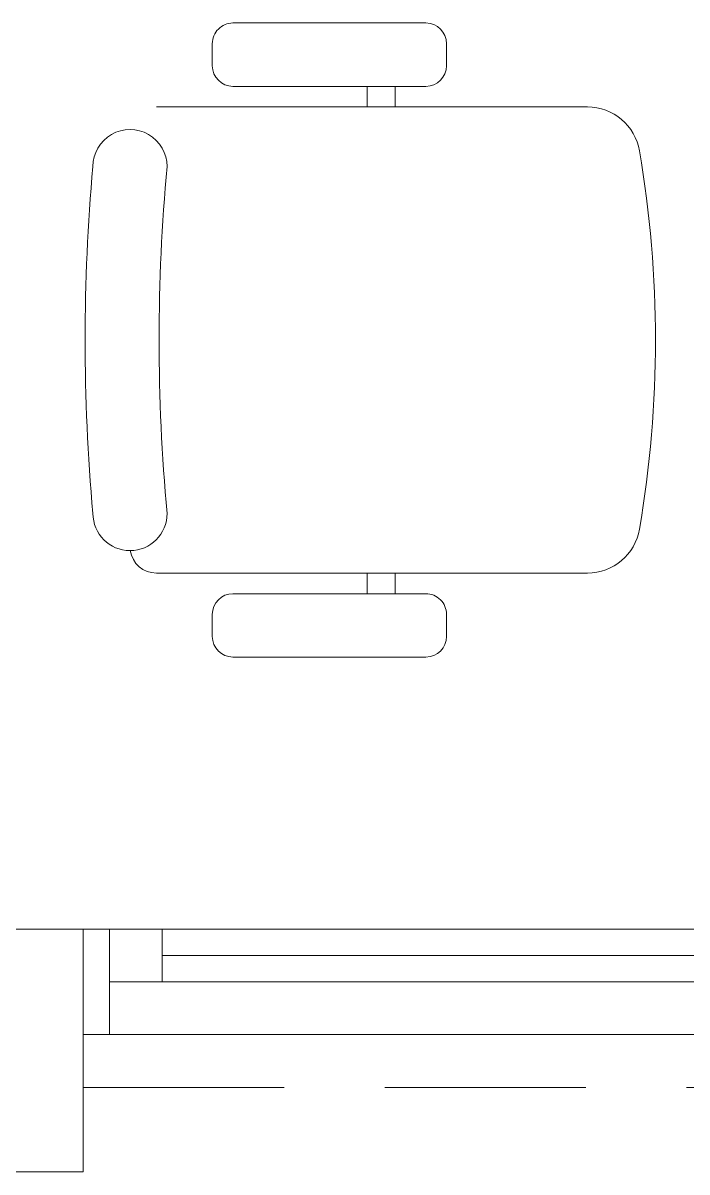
# Model space of a CAD drawing. Header units: millimetres. Extents: x -2143172 to 5255, y -610845 to 279739.
# Drawn here: x -1224188 to -1223559, y -32765 to -31677 of the extents above; entities that cross this region are included whole.
import ezdxf

# ---------------------------------------------------------------- set-up
doc = ezdxf.new("R2010")
doc.units = ezdxf.units.MM
doc.header["$LTSCALE"] = 30
doc.linetypes.add('HIDDEN', pattern=[9.525, 6.35, -3.175])
doc.linetypes.add('HIDDEN2', pattern=[0.1875, 0.125, -0.0625])
doc.layers.get('0').update_dxf_attribs({"lineweight": 5})
for name, color, linetype, lineweight in [('Aluminum', 7, 'Continuous', 5), ('LOADING', 163, 'Continuous', 5), ('NEW', 1, 'Continuous', 5), ('Proj', 7, 'HIDDEN2', 5), ('Walls', 32, 'Continuous', 5)]:
    doc.layers.add(name, color=color, linetype=linetype, lineweight=lineweight)

# ---------------------------------------------------------------- blocks, each defined once
blk = doc.blocks.new('*X39')
at = {"color": 0}
for p, q in [((5, 3), (5, 3)), ((5, 3), (5, 3)), ((5, 3), (5, 3)), ((5, 3), (5, 3)), ((5, 3), (5, 3)), ((5, 3), (5, 3)), ((5, 3), (5, 3)), ((5, 3), (5, 3)), ((5, 3), (5, 3)), ((5, 3), (5, 3)), ((5, 3), (5, 3)), ((5, 3), (5, 3)), ((5, 3), (5, 3)), ((5, 3), (5, 3)), ((5, 3), (5, 3)), ((5, 3), (5, 3)), ((5, 3), (5, 3)), ((5, 3), (5, 3)), ((5, 3), (5, 3)), ((5, 3), (5, 3)), ((5, 3), (5, 3)), ((5, 3), (5, 3)), ((5, 3), (5, 3)), ((5, 3), (5, 3)), ((5, 3), (5, 3)), ((5, 3), (5, 3)), ((5, 3), (5, 3)), ((5, 3), (5, 3)), ((5, 3), (5, 3)), ((5, 3), (5, 3)), ((5, 3), (5, 3)), ((5, 3), (5, 3)), ((5, 3), (5, 3)), ((5, 3), (5, 3)), ((5, 3), (5, 3)), ((5, 3), (5, 3)), ((5, 3), (5, 3)), ((5, 3), (5, 3)), ((5, 3), (5, 3)), ((5, 3), (5, 3)), ((5, 3), (5, 3)), ((5, 3), (5, 3)), ((5, 3), (5, 3)), ((5, 3), (5, 3)), ((5, 3), (5, 3)), ((5, 3), (5, 3)), ((5, 3), (5, 3)), ((5, 3), (5, 3)), ((5, 3), (5, 3)), ((5, 3), (5, 3)), ((5, 3), (5, 3)), ((5, 3), (5, 3)), ((5, 3), (5, 3)), ((5, 3), (5, 3)), ((5, 3), (5, 3)), ((5, 3), (5, 3)), ((5, 3), (5, 3)), ((5, 3), (5, 3)), ((5, 3), (5, 3)), ((5, 3), (5, 3)), ((5, 3), (5, 3)), ((5, 3), (5, 3)), ((5, 3), (5, 3)), ((5, 3), (5, 3)), ((5, 3), (5, 3)), ((5, 3), (5, 3)), ((6, 3), (5, 3)), ((5, 3), (5, 3)), ((6, 3), (5, 3)), ((5, 3), (5, 3)), ((6, 3), (5, 3)), ((5, 3), (5, 3)), ((6, 3), (5, 3)), ((5, 3), (5, 3)), ((5, 3), (5, 3)), ((5, 3), (5, 3)), ((5, 3), (5, 3)), ((5, 3), (5, 3)), ((5, 3), (5, 3)), ((5, 3), (5, 3)), ((5, 3), (5, 3)), ((5, 3), (5, 3)), ((5, 3), (5, 3)), ((5, 3), (5, 3)), ((5, 3), (5, 3)), ((5, 3), (5, 3)), ((5, 3), (5, 3)), ((5, 3), (5, 3)), ((5, 3), (5, 3)), ((5, 3), (5, 3)), ((5, 3), (5, 3)), ((5, 3), (5, 3)), ((5, 3), (5, 3)), ((5, 3), (5, 3)), ((5, 3), (5, 3)), ((5, 3), (5, 3)), ((6, 3), (6, 3)), ((6, 3), (6, 3)), ((6, 3), (6, 3)), ((6, 3), (6, 3)), ((6, 3), (6, 3)), ((6, 3), (6, 3)), ((6, 3), (6, 3)), ((6, 3), (6, 3)), ((6, 3), (6, 3)), ((6, 3), (6, 3)), ((6, 3), (6, 3)), ((6, 3), (6, 3)), ((6, 3), (6, 3)), ((6, 3), (6, 3)), ((6, 3), (6, 3)), ((6, 3), (6, 3)), ((6, 3), (6, 3)), ((6, 3), (6, 3)), ((6, 3), (6, 3)), ((6, 3), (6, 3)), ((6, 3), (6, 3)), ((6, 3), (6, 3)), ((6, 3), (6, 3)), ((6, 3), (6, 3)), ((6, 3), (6, 3)), ((6, 3), (6, 3)), ((6, 3), (6, 3)), ((6, 3), (6, 3)), ((6, 3), (6, 3)), ((6, 3), (6, 3)), ((6, 3), (6, 3)), ((6, 3), (6, 3)), ((6, 3), (6, 3)), ((6, 3), (6, 3)), ((6, 3), (6, 3)), ((6, 3), (6, 3)), ((6, 3), (6, 3)), ((6, 3), (6, 3)), ((6, 3), (6, 3)), ((6, 3), (6, 3)), ((6, 3), (6, 3)), ((6, 3), (6, 3)), ((6, 3), (6, 3)), ((6, 3), (6, 3)), ((6, 3), (6, 3)), ((6, 3), (6, 3)), ((6, 3), (6, 3)), ((6, 3), (6, 3)), ((6, 3), (6, 3)), ((6, 3), (6, 3)), ((6, 3), (6, 3)), ((6, 3), (6, 3)), ((6, 3), (6, 3)), ((6, 3), (6, 3)), ((6, 3), (6, 3)), ((6, 3), (6, 3)), ((6, 3), (6, 3)), ((6, 3), (6, 3)), ((6, 3), (6, 3)), ((6, 3), (6, 3)), ((6, 3), (6, 3)), ((6, 3), (6, 3)), ((6, 3), (6, 3)), ((6, 3), (6, 3)), ((6, 3), (6, 3)), ((6, 3), (6, 3)), ((6, 3), (6, 3)), ((6, 3), (6, 3)), ((6, 3), (6, 3)), ((6, 3), (6, 3)), ((6, 3), (6, 3)), ((6, 3), (6, 3)), ((6, 3), (6, 3)), ((6, 3), (6, 3)), ((6, 3), (6, 3)), ((6, 3), (6, 3)), ((6, 3), (6, 3)), ((6, 3), (6, 3)), ((6, 3), (6, 3)), ((6, 3), (6, 3)), ((6, 3), (6, 3)), ((6, 3), (6, 3)), ((6, 3), (6, 3)), ((6, 3), (6, 3)), ((6, 3), (6, 3)), ((6, 3), (6, 3)), ((6, 3), (6, 3)), ((6, 3), (6, 3)), ((6, 3), (6, 3)), ((6, 3), (6, 3)), ((6, 3), (6, 3)), ((6, 3), (6, 3)), ((6, 3), (6, 3)), ((6, 3), (6, 3)), ((6, 3), (6, 3)), ((6, 3), (6, 3)), ((6, 3), (6, 3)), ((6, 3), (6, 3)), ((6, 3), (6, 3)), ((6, 3), (6, 3)), ((6, 3), (6, 3)), ((6, 3), (6, 3)), ((6, 3), (6, 3)), ((6, 3), (6, 3)), ((6, 3), (6, 3)), ((6, 3), (6, 3)), ((6, 3), (6, 3)), ((6, 3), (6, 3)), ((6, 3), (6, 3)), ((6, 3), (6, 3)), ((6, 3), (6, 3)), ((6, 3), (6, 3)), ((6, 3), (6, 3)), ((6, 3), (6, 3)), ((6, 3), (6, 3)), ((6, 3), (6, 3)), ((6, 3), (6, 3)), ((6, 3), (6, 3)), ((6, 3), (6, 3)), ((6, 3), (6, 3)), ((6, 3), (6, 3)), ((6, 3), (6, 3)), ((6, 3), (6, 3)), ((6, 3), (6, 3)), ((6, 3), (6, 3)), ((6, 3), (6, 3)), ((6, 3), (6, 3)), ((6, 3), (6, 3)), ((6, 3), (6, 3)), ((6, 3), (6, 3)), ((6, 3), (6, 3)), ((6, 3), (6, 3)), ((6, 3), (6, 3)), ((6, 3), (6, 3)), ((6, 3), (6, 3)), ((6, 3), (6, 3)), ((6, 3), (6, 3)), ((6, 3), (6, 3)), ((6, 3), (6, 3)), ((6, 3), (6, 3)), ((6, 3), (6, 3)), ((6, 3), (6, 3)), ((6, 3), (6, 3)), ((6, 3), (6, 3)), ((6, 3), (6, 3)), ((6, 3), (6, 3)), ((6, 3), (6, 3)), ((6, 3), (6, 3)), ((6, 3), (6, 3)), ((6, 3), (6, 3)), ((6, 3), (6, 3)), ((6, 3), (6, 3)), ((6, 3), (6, 3)), ((6, 3), (6, 3)), ((6, 3), (6, 3)), ((6, 3), (6, 3)), ((6, 3), (6, 3)), ((6, 3), (6, 3)), ((6, 3), (6, 3)), ((6, 3), (6, 3)), ((6, 3), (6, 3)), ((6, 3), (6, 3)), ((6, 3), (6, 3)), ((6, 3), (6, 3)), ((6, 3), (6, 3)), ((6, 3), (6, 3)), ((6, 3), (6, 3)), ((6, 3), (6, 3)), ((6, 3), (6, 3)), ((6, 3), (6, 3)), ((6, 3), (6, 3)), ((6, 3), (6, 3)), ((6, 3), (6, 3)), ((6, 3), (6, 3)), ((6, 3), (6, 3)), ((6, 3), (6, 3)), ((6, 3), (6, 3)), ((6, 3), (6, 3)), ((6, 3), (6, 3)), ((6, 3), (6, 3)), ((6, 3), (6, 3)), ((6, 3), (6, 3)), ((6, 3), (6, 3)), ((6, 3), (6, 3)), ((6, 3), (6, 3)), ((6, 3), (6, 3)), ((6, 3), (6, 3)), ((6, 3), (6, 3)), ((6, 3), (6, 3)), ((6, 3), (6, 3)), ((6, 3), (6, 3)), ((6, 3), (6, 3)), ((6, 3), (6, 3)), ((6, 3), (6, 3)), ((6, 3), (6, 3)), ((6, 3), (6, 3)), ((6, 3), (6, 3)), ((6, 3), (6, 3)), ((6, 3), (6, 3)), ((6, 3), (6, 3)), ((6, 3), (6, 3)), ((6, 3), (6, 3)), ((6, 3), (6, 3)), ((6, 3), (6, 3)), ((6, 3), (5, 3)), ((6, 3), (5, 3)), ((6, 3), (5, 3)), ((6, 3), (5, 3)), ((6, 3), (5, 3)), ((6, 3), (6, 3)), ((6, 3), (6, 3)), ((6, 3), (6, 3)), ((6, 3), (6, 3)), ((6, 3), (6, 3)), ((6, 3), (6, 3)), ((6, 3), (6, 3)), ((6, 3), (6, 3)), ((6, 3), (6, 3)), ((6, 3), (6, 3)), ((6, 3), (6, 3)), ((6, 3), (6, 3)), ((6, 3), (6, 3)), ((6, 3), (6, 3)), ((6, 3), (6, 3)), ((6, 3), (6, 3)), ((6, 3), (6, 3)), ((6, 3), (6, 3)), ((6, 3), (6, 3)), ((6, 3), (6, 3)), ((6, 3), (6, 3)), ((6, 3), (6, 3)), ((6, 3), (6, 3)), ((6, 3), (6, 3)), ((6, 3), (6, 3)), ((6, 3), (6, 3)), ((6, 3), (6, 3)), ((6, 3), (6, 3)), ((6, 3), (6, 3)), ((6, 3), (6, 3)), ((6, 3), (6, 3)), ((6, 3), (6, 3)), ((6, 3), (6, 3)), ((6, 3), (6, 3)), ((6, 3), (6, 3)), ((6, 3), (6, 3)), ((6, 3), (6, 3)), ((6, 3), (6, 3)), ((6, 3), (6, 3)), ((6, 3), (6, 3)), ((6, 3), (6, 3)), ((6, 3), (6, 3)), ((6, 3), (6, 3)), ((6, 3), (6, 3)), ((6, 3), (6, 3)), ((6, 3), (6, 3)), ((6, 3), (6, 3)), ((6, 3), (6, 3)), ((6, 3), (6, 3)), ((6, 3), (6, 3)), ((6, 3), (6, 3)), ((6, 3), (6, 3)), ((6, 3), (6, 3)), ((6, 3), (6, 3)), ((6, 3), (6, 3)), ((6, 3), (6, 3)), ((6, 3), (6, 3)), ((6, 3), (6, 3)), ((6, 3), (6, 3)), ((6, 3), (6, 3)), ((6, 3), (6, 3)), ((6, 3), (6, 3)), ((6, 3), (6, 3)), ((6, 3), (6, 3)), ((6, 3), (6, 3)), ((6, 3), (6, 3)), ((6, 3), (6, 3)), ((6, 3), (6, 3)), ((6, 3), (6, 3)), ((6, 3), (6, 3)), ((6, 3), (6, 3)), ((6, 3), (6, 3)), ((6, 3), (6, 3)), ((6, 3), (6, 3)), ((6, 3), (6, 3)), ((6, 3), (6, 3)), ((6, 3), (6, 3)), ((6, 3), (6, 3)), ((6, 3), (6, 3)), ((6, 3), (6, 3)), ((6, 3), (6, 3)), ((6, 3), (6, 3)), ((6, 3), (6, 3)), ((6, 3), (6, 3)), ((6, 3), (6, 3)), ((6, 3), (6, 3)), ((6, 3), (6, 3)), ((6, 3), (6, 3)), ((6, 3), (6, 3)), ((6, 3), (6, 3)), ((6, 3), (6, 3)), ((6, 3), (6, 3)), ((6, 3), (6, 3)), ((6, 3), (6, 3)), ((6, 3), (6, 3)), ((6, 3), (6, 3)), ((6, 3), (6, 3)), ((6, 3), (6, 3)), ((6, 3), (6, 3)), ((6, 3), (6, 3)), ((6, 3), (6, 3)), ((6, 3), (6, 3)), ((6, 3), (6, 3)), ((6, 3), (6, 3)), ((6, 3), (6, 3)), ((6, 3), (6, 3)), ((6, 3), (6, 3)), ((6, 3), (6, 3)), ((6, 3), (6, 3)), ((6, 3), (6, 3)), ((6, 3), (6, 3)), ((6, 3), (6, 3)), ((6, 3), (6, 3)), ((6, 3), (6, 3)), ((6, 3), (6, 3)), ((6, 3), (6, 3)), ((6, 3), (6, 3)), ((6, 3), (6, 3)), ((6, 3), (6, 3)), ((6, 3), (6, 3)), ((6, 3), (6, 3)), ((6, 3), (6, 3)), ((6, 3), (6, 3)), ((6, 3), (6, 3)), ((6, 3), (6, 3)), ((6, 3), (6, 3)), ((6, 3), (6, 3)), ((6, 3), (6, 3)), ((6, 3), (6, 3)), ((6, 3), (6, 3)), ((6, 3), (6, 3)), ((6, 3), (6, 3)), ((6, 3), (6, 3)), ((6, 3), (6, 3)), ((6, 3), (6, 3)), ((6, 3), (6, 3)), ((6, 3), (6, 3)), ((6, 3), (6, 3)), ((6, 3), (6, 3)), ((6, 3), (6, 3)), ((6, 3), (6, 3)), ((6, 3), (6, 3)), ((6, 3), (6, 3)), ((6, 3), (6, 3)), ((6, 3), (6, 3)), ((6, 3), (6, 3)), ((6, 3), (6, 3)), ((6, 3), (6, 3)), ((6, 3), (6, 3)), ((6, 3), (6, 3)), ((6, 3), (6, 3)), ((6, 3), (6, 3)), ((6, 3), (6, 3)), ((6, 3), (6, 3)), ((6, 3), (6, 3)), ((6, 3), (6, 3)), ((6, 3), (6, 3)), ((6, 3), (6, 3)), ((6, 3), (6, 3)), ((6, 3), (6, 3)), ((6, 3), (6, 3)), ((6, 3), (6, 3)), ((6, 3), (6, 3)), ((6, 3), (6, 3)), ((6, 3), (6, 3)), ((6, 3), (6, 3)), ((6, 3), (6, 3)), ((6, 3), (6, 3)), ((6, 3), (6, 3)), ((6, 3), (6, 3)), ((6, 3), (6, 3)), ((6, 3), (6, 3)), ((6, 3), (6, 3)), ((6, 3), (6, 3)), ((6, 3), (6, 3)), ((6, 3), (6, 3)), ((6, 3), (6, 3)), ((6, 3), (6, 3)), ((6, 3), (6, 3)), ((6, 3), (6, 3)), ((6, 3), (6, 3)), ((6, 3), (6, 3)), ((6, 3), (6, 3)), ((6, 3), (6, 3)), ((6, 3), (6, 3)), ((6, 3), (6, 3)), ((6, 3), (6, 3)), ((6, 3), (6, 3)), ((6, 3), (6, 3)), ((6, 3), (6, 3)), ((6, 3), (6, 3)), ((6, 3), (6, 3)), ((6, 3), (6, 3)), ((6, 3), (6, 3)), ((6, 3), (6, 3)), ((6, 3), (6, 3)), ((6, 3), (6, 3)), ((6, 3), (6, 3)), ((6, 3), (6, 3)), ((6, 3), (6, 3)), ((6, 3), (6, 3)), ((6, 3), (6, 3)), ((6, 3), (6, 3)), ((6, 3), (6, 3)), ((6, 3), (6, 3)), ((6, 3), (6, 3)), ((6, 3), (6, 3)), ((6, 3), (6, 3)), ((6, 3), (6, 3)), ((6, 3), (6, 3)), ((6, 3), (6, 3)), ((6, 3), (6, 3)), ((6, 3), (6, 3)), ((6, 3), (6, 3)), ((6, 3), (6, 3)), ((6, 3), (6, 3)), ((6, 3), (6, 3)), ((6, 3), (6, 3)), ((6, 3), (6, 3)), ((6, 3), (6, 3)), ((6, 3), (6, 3)), ((6, 3), (6, 3)), ((6, 3), (6, 3)), ((6, 3), (6, 3)), ((6, 3), (6, 3)), ((6, 3), (6, 3)), ((6, 3), (6, 3)), ((6, 3), (6, 3)), ((6, 3), (6, 3)), ((6, 3), (6, 3)), ((6, 3), (6, 3)), ((6, 3), (6, 3)), ((6, 3), (6, 3)), ((6, 3), (6, 3)), ((6, 3), (6, 3)), ((6, 3), (6, 3)), ((6, 3), (6, 3)), ((6, 3), (6, 3)), ((6, 3), (6, 3)), ((6, 3), (6, 3)), ((6, 3), (6, 3)), ((6, 3), (6, 3)), ((6, 3), (6, 3)), ((6, 3), (6, 3)), ((6, 3), (6, 3)), ((6, 3), (6, 3)), ((6, 3), (6, 3)), ((6, 3), (6, 3)), ((6, 3), (6, 3)), ((6, 3), (6, 3)), ((6, 3), (6, 3)), ((6, 3), (6, 3)), ((6, 3), (6, 3)), ((6, 3), (6, 3)), ((6, 3), (6, 3)), ((6, 3), (6, 3)), ((6, 3), (6, 3)), ((6, 3), (6, 3)), ((6, 3), (6, 3)), ((6, 3), (6, 3)), ((6, 3), (6, 3)), ((6, 3), (6, 3)), ((6, 3), (6, 3)), ((6, 3), (6, 3)), ((6, 3), (6, 3)), ((6, 3), (6, 3)), ((6, 3), (6, 3)), ((6, 3), (6, 3)), ((6, 3), (6, 3)), ((6, 3), (6, 3)), ((6, 3), (6, 3)), ((6, 3), (6, 3)), ((6, 3), (6, 3)), ((6, 3), (6, 3)), ((6, 3), (6, 3)), ((6, 3), (6, 3)), ((6, 3), (6, 3)), ((6, 3), (6, 3)), ((6, 3), (6, 3)), ((6, 3), (6, 3)), ((6, 3), (6, 3)), ((6, 3), (6, 3)), ((6, 3), (6, 3)), ((6, 3), (6, 3)), ((6, 3), (6, 3)), ((6, 3), (6, 3)), ((6, 3), (6, 3)), ((6, 3), (6, 3)), ((6, 3), (6, 3)), ((6, 3), (6, 3)), ((6, 3), (6, 3)), ((6, 3), (6, 3)), ((6, 3), (6, 3)), ((6, 3), (6, 3)), ((6, 3), (6, 3)), ((6, 3), (6, 3)), ((6, 3), (6, 3)), ((6, 3), (6, 3)), ((6, 3), (6, 3)), ((6, 3), (6, 3)), ((6, 3), (6, 3)), ((6, 3), (6, 3)), ((6, 3), (6, 3)), ((6, 3), (6, 3)), ((6, 3), (6, 3)), ((6, 3), (6, 3)), ((6, 3), (6, 3)), ((6, 3), (6, 3)), ((6, 3), (6, 3)), ((6, 3), (6, 3)), ((6, 3), (6, 3)), ((6, 3), (6, 3)), ((6, 3), (6, 3)), ((6, 3), (6, 3)), ((6, 3), (6, 3)), ((6, 3), (6, 3)), ((6, 3), (6, 3))]:
    blk.add_line(p, q, dxfattribs=at)
blk = doc.blocks.new('*X40')
at = {"color": 0}
for p, q in [((13, 1), (13, 1)), ((13, 1), (13, 1)), ((13, 1), (13, 1)), ((13, 1), (13, 1)), ((13, 1), (13, 1)), ((13, 1), (13, 1)), ((13, 1), (13, 1)), ((13, 1), (13, 1)), ((13, 1), (13, 1)), ((13, 1), (13, 1)), ((13, 1), (13, 1)), ((13, 1), (13, 1)), ((13, 1), (13, 1)), ((13, 1), (13, 1)), ((13, 1), (13, 1)), ((13, 1), (14, 1)), ((13, 1), (14, 1)), ((13, 1), (14, 1)), ((13, 1), (13, 1)), ((13, 1), (13, 1)), ((13, 1), (13, 1)), ((13, 1), (13, 1)), ((13, 1), (13, 1)), ((13, 1), (13, 1)), ((13, 1), (13, 1)), ((13, 1), (13, 1)), ((13, 1), (13, 1)), ((13, 1), (13, 1)), ((13, 1), (13, 1)), ((13, 1), (13, 1)), ((13, 1), (13, 1)), ((13, 1), (13, 1)), ((13, 1), (13, 1)), ((13, 1), (13, 1)), ((13, 1), (13, 1)), ((13, 1), (13, 1)), ((13, 1), (13, 1)), ((13, 1), (13, 1)), ((13, 1), (13, 1)), ((13, 1), (13, 1)), ((13, 1), (13, 1)), ((13, 1), (13, 1)), ((13, 1), (13, 1)), ((13, 1), (13, 1)), ((13, 1), (13, 1)), ((13, 1), (13, 1)), ((13, 1), (13, 1)), ((13, 1), (13, 1)), ((13, 1), (13, 1)), ((13, 1), (13, 1)), ((13, 1), (13, 1)), ((13, 1), (13, 1)), ((13, 1), (13, 1)), ((13, 1), (13, 1)), ((13, 1), (13, 1)), ((13, 1), (13, 1)), ((13, 1), (13, 1)), ((13, 1), (13, 1)), ((13, 1), (13, 1)), ((13, 1), (13, 1)), ((13, 1), (13, 1)), ((13, 1), (13, 1)), ((13, 1), (13, 1)), ((13, 1), (13, 1)), ((13, 1), (13, 1)), ((13, 1), (13, 1)), ((13, 1), (13, 1)), ((13, 1), (13, 1)), ((13, 1), (13, 1)), ((13, 1), (13, 1)), ((13, 1), (13, 1)), ((13, 1), (13, 1)), ((13, 1), (13, 1)), ((13, 1), (13, 1)), ((13, 1), (13, 1)), ((13, 1), (13, 1)), ((13, 1), (13, 1)), ((13, 1), (13, 1)), ((13, 1), (13, 1)), ((13, 1), (13, 1)), ((13, 1), (13, 1)), ((13, 1), (13, 1)), ((13, 1), (13, 1)), ((13, 1), (13, 1)), ((13, 1), (13, 1)), ((13, 1), (13, 1)), ((13, 1), (13, 1)), ((13, 1), (13, 1)), ((13, 1), (13, 1)), ((13, 1), (13, 1)), ((13, 1), (13, 1)), ((13, 1), (13, 1)), ((13, 1), (13, 1)), ((13, 1), (13, 1)), ((13, 1), (13, 1)), ((13, 1), (13, 1)), ((13, 1), (13, 1)), ((13, 1), (13, 1)), ((13, 1), (13, 1)), ((13, 1), (13, 1)), ((13, 1), (13, 1)), ((13, 1), (13, 1)), ((13, 1), (13, 1)), ((13, 1), (13, 1)), ((13, 1), (13, 1)), ((13, 1), (13, 1)), ((13, 1), (13, 1)), ((13, 1), (13, 1)), ((13, 1), (13, 1)), ((13, 1), (13, 1)), ((13, 1), (13, 1)), ((13, 1), (13, 1)), ((13, 1), (13, 1)), ((13, 1), (13, 1)), ((13, 1), (13, 1)), ((13, 1), (13, 1)), ((13, 1), (13, 1)), ((13, 1), (13, 1)), ((13, 1), (13, 1)), ((13, 1), (13, 1)), ((13, 1), (13, 1)), ((13, 1), (13, 1)), ((13, 1), (13, 1)), ((13, 1), (14, 1)), ((13, 0), (13, 0)), ((13, 0), (13, 0)), ((13, 0), (13, 0)), ((13, 0), (13, 0)), ((13, 0), (13, 0)), ((13, 0), (13, 0)), ((13, 0), (13, 0)), ((13, 0), (13, 0)), ((13, 0), (13, 0)), ((13, 0), (13, 0)), ((13, 0), (13, 0)), ((13, 0), (13, 0)), ((13, 0), (13, 0)), ((13, 0), (13, 0)), ((13, 0), (13, 0)), ((13, 0), (13, 0)), ((13, 0), (13, 0)), ((13, 0), (13, 0)), ((13, 0), (13, 0)), ((13, 0), (13, 0)), ((13, 0), (13, 0)), ((13, 0), (13, 0)), ((13, 0), (13, 0)), ((13, 0), (13, 0)), ((13, 0), (13, 0)), ((13, 0), (13, 0)), ((13, 0), (13, 0)), ((13, 0), (13, 0)), ((13, 0), (13, 0)), ((13, 0), (13, 0)), ((13, 0), (13, 0)), ((13, 0), (13, 0)), ((13, 0), (13, 0)), ((13, 0), (13, 0)), ((13, 0), (13, 0)), ((13, 0), (13, 0)), ((13, 0), (13, 0)), ((13, 0), (13, 0)), ((13, 0), (13, 0)), ((13, 0), (13, 0)), ((13, 0), (13, 0)), ((13, 0), (13, 0)), ((13, 0), (13, 0)), ((13, 0), (13, 0)), ((13, 0), (13, 0)), ((13, 0), (13, 0)), ((13, 0), (13, 0)), ((13, 0), (13, 0)), ((13, 0), (14, 0)), ((13, 0), (14, 0)), ((13, 0), (13, 0)), ((13, 0), (14, 0)), ((14, 1), (14, 1)), ((14, 1), (14, 1)), ((14, 1), (14, 1)), ((14, 1), (14, 1)), ((14, 1), (14, 1)), ((14, 1), (14, 1)), ((14, 1), (14, 1)), ((14, 1), (14, 1)), ((14, 1), (14, 1)), ((14, 1), (14, 1)), ((14, 1), (14, 1)), ((14, 1), (14, 1)), ((14, 1), (14, 1)), ((14, 1), (14, 1)), ((14, 1), (14, 1)), ((14, 1), (14, 1)), ((14, 1), (14, 1)), ((14, 1), (14, 1)), ((14, 1), (14, 1)), ((14, 1), (14, 1)), ((14, 1), (14, 1)), ((14, 1), (14, 1)), ((14, 1), (14, 1)), ((14, 1), (14, 1)), ((14, 1), (14, 1)), ((14, 1), (14, 1)), ((14, 1), (14, 1)), ((14, 1), (14, 1)), ((14, 1), (14, 1)), ((14, 1), (14, 1)), ((14, 1), (14, 1)), ((14, 1), (14, 1)), ((14, 1), (14, 1)), ((14, 1), (14, 1)), ((14, 1), (14, 1)), ((14, 1), (14, 1)), ((14, 1), (14, 1)), ((14, 1), (14, 1)), ((14, 1), (14, 1)), ((14, 1), (14, 1)), ((14, 1), (14, 1)), ((14, 1), (14, 1)), ((14, 1), (14, 1)), ((14, 1), (14, 1)), ((14, 1), (14, 1)), ((14, 1), (14, 1)), ((14, 1), (14, 1)), ((14, 1), (14, 1)), ((14, 1), (14, 1)), ((14, 1), (14, 1)), ((14, 1), (14, 1)), ((14, 1), (14, 1)), ((14, 1), (14, 1)), ((14, 1), (14, 1)), ((14, 1), (14, 1)), ((14, 1), (14, 1)), ((14, 1), (14, 1)), ((14, 1), (14, 1)), ((14, 1), (14, 1)), ((14, 1), (14, 1)), ((14, 1), (14, 1)), ((14, 1), (14, 1)), ((14, 1), (14, 1)), ((14, 1), (14, 1)), ((14, 1), (14, 1)), ((14, 1), (14, 1)), ((14, 1), (14, 1)), ((14, 1), (14, 1)), ((14, 1), (14, 1)), ((14, 1), (14, 1)), ((14, 1), (14, 1)), ((14, 1), (14, 1)), ((14, 1), (14, 1)), ((14, 1), (14, 1)), ((14, 1), (14, 1)), ((14, 1), (14, 1)), ((14, 1), (14, 1)), ((14, 1), (14, 1)), ((14, 1), (14, 1)), ((14, 1), (14, 1)), ((14, 1), (14, 1)), ((14, 1), (14, 1)), ((14, 1), (14, 1)), ((14, 1), (14, 1)), ((14, 1), (14, 1)), ((14, 1), (14, 1)), ((14, 1), (14, 1)), ((14, 1), (14, 1)), ((14, 1), (14, 1)), ((14, 1), (14, 1)), ((14, 1), (14, 1)), ((14, 1), (14, 1)), ((14, 1), (14, 1)), ((14, 1), (14, 1)), ((14, 0), (14, 0)), ((14, 0), (14, 0)), ((14, 0), (14, 0)), ((14, 0), (14, 0)), ((14, 0), (14, 0)), ((14, 0), (14, 0)), ((14, 0), (14, 0)), ((14, 0), (14, 0)), ((14, 0), (14, 0)), ((14, 0), (14, 0)), ((14, 0), (14, 0)), ((14, 0), (14, 0)), ((14, 0), (14, 0)), ((14, 0), (14, 0)), ((14, 0), (14, 0)), ((14, 0), (14, 0)), ((14, 0), (14, 0)), ((14, 0), (14, 0)), ((14, 0), (14, 0)), ((14, 0), (14, 0)), ((14, 0), (14, 0)), ((14, 0), (14, 0)), ((14, 0), (14, 0)), ((14, 0), (14, 0)), ((14, 0), (14, 0)), ((14, 0), (14, 0)), ((14, 0), (14, 0)), ((14, 0), (14, 0)), ((14, 0), (14, 0)), ((14, 0), (14, 0)), ((14, 0), (14, 0)), ((14, 0), (14, 0)), ((14, 0), (14, 0)), ((14, 0), (14, 0)), ((14, 0), (14, 0)), ((14, 0), (14, 0)), ((14, 0), (14, 0)), ((14, 0), (14, 0)), ((14, 0), (14, 0)), ((14, 0), (14, 0)), ((14, 0), (14, 0)), ((14, 0), (14, 0)), ((14, 0), (14, 0)), ((14, 0), (14, 0)), ((14, 0), (14, 0)), ((14, 0), (14, 0)), ((14, 0), (14, 0)), ((14, 0), (14, 0)), ((13, 0), (13, 0)), ((13, 0), (14, 0)), ((13, 0), (13, 0)), ((13, 0), (14, 0)), ((13, 0), (13, 0)), ((13, 0), (14, 0)), ((13, 0), (13, 0)), ((13, 0), (13, 0)), ((13, 0), (13, 0)), ((13, 0), (13, 0)), ((13, 0), (14, 0)), ((13, 0), (13, 0)), ((13, 0), (14, 0)), ((13, 0), (13, 0)), ((13, 0), (14, 0)), ((13, 0), (13, 0)), ((13, 0), (14, 0)), ((13, 0), (13, 0)), ((13, 0), (14, 0)), ((13, 0), (13, 0)), ((13, 0), (14, 0)), ((13, 0), (13, 0)), ((13, 0), (14, 0)), ((13, 0), (13, 0)), ((13, 0), (13, 0)), ((13, 0), (13, 0)), ((13, 0), (14, 0)), ((13, 0), (13, 0)), ((13, 0), (14, 0)), ((13, 0), (13, 0)), ((13, 0), (14, 0)), ((13, 0), (13, 0)), ((13, 0), (14, 0)), ((13, 0), (13, 0)), ((13, 0), (13, 0)), ((13, 0), (13, 0)), ((13, 0), (13, 0)), ((13, 0), (13, 0)), ((13, 0), (13, 0)), ((13, 0), (13, 0)), ((13, 0), (13, 0)), ((13, 0), (13, 0)), ((13, 0), (13, 0)), ((13, 0), (13, 0)), ((13, 0), (13, 0)), ((13, 0), (13, 0)), ((13, 0), (13, 0)), ((13, 0), (13, 0)), ((13, 0), (13, 0)), ((13, 0), (13, 0)), ((13, 0), (13, 0)), ((13, 0), (13, 0)), ((13, 0), (13, 0)), ((13, 0), (13, 0)), ((13, 0), (13, 0)), ((13, 0), (13, 0)), ((13, 0), (13, 0)), ((13, 0), (13, 0)), ((13, 0), (13, 0)), ((13, 0), (13, 0)), ((13, 0), (13, 0)), ((13, 0), (13, 0)), ((13, 0), (13, 0)), ((13, 0), (13, 0)), ((13, -1), (13, -1)), ((13, -1), (13, -1)), ((13, -1), (13, -1)), ((13, -1), (13, -1)), ((13, -1), (13, -1)), ((13, -1), (14, -1)), ((13, -1), (13, -1)), ((14, 0), (14, 0)), ((14, 0), (14, 0)), ((14, 0), (14, 0)), ((14, 0), (14, 0)), ((14, 0), (14, 0)), ((14, 0), (14, 0)), ((14, 0), (14, 0)), ((14, 0), (14, 0)), ((14, 0), (14, 0)), ((14, 0), (14, 0)), ((14, 0), (14, 0)), ((14, 0), (14, 0)), ((14, 0), (14, 0)), ((14, 0), (14, 0)), ((14, 0), (14, 0)), ((13, 0), (14, 0)), ((14, 0), (14, 0)), ((14, 0), (14, 0)), ((14, 0), (14, 0)), ((14, 0), (14, 0)), ((14, 0), (14, 0)), ((14, 0), (14, 0)), ((14, 0), (14, 0)), ((14, 0), (14, 0)), ((14, 0), (14, 0)), ((14, 0), (14, 0)), ((14, 0), (14, 0)), ((14, 0), (14, 0)), ((14, 0), (14, 0)), ((14, 0), (14, 0)), ((14, 0), (14, 0)), ((14, 0), (14, 0)), ((14, 0), (14, 0)), ((14, 0), (14, 0)), ((14, 0), (14, 0)), ((14, 0), (14, 0)), ((14, 0), (14, 0)), ((14, 0), (14, 0)), ((14, 0), (14, 0)), ((14, 0), (14, 0)), ((14, 0), (14, 0)), ((14, 0), (14, 0)), ((14, 0), (14, 0)), ((14, 0), (14, 0)), ((14, 0), (14, 0)), ((14, 0), (14, 0)), ((14, 0), (14, 0)), ((14, 0), (14, 0)), ((14, 0), (14, 0)), ((14, 0), (14, 0)), ((14, -1), (14, -1)), ((14, -1), (14, -1)), ((14, -1), (14, -1)), ((14, -1), (14, -1)), ((14, -1), (14, -1))]:
    blk.add_line(p, q, dxfattribs=at)
blk = doc.blocks.new('GF21018-P')
at = {"color": 0}
for p, q in [((-0.2207, 0.4756), (-0.2207, 0.0675)), ((0.2205, 0.4756), (0.2205, 0.0675)), ((-0.2806, 0.3422), (-0.2598, 0.3422)), ((0.2596, 0.3422), (0.2804, 0.3422)), ((-0.3002, 0.3226), (-0.3002, 0.14)), ((-0.2402, 0.3226), (-0.2402, 0.14)), ((0.24, 0.3226), (0.24, 0.14)), ((0.3, 0.3226), (0.3, 0.14)), ((-0.2402, 0.2937), (-0.2207, 0.2937)), ((0.2205, 0.2937), (0.24, 0.2937)), ((-0.2402, 0.2671), (-0.2207, 0.2671)), ((0.2205, 0.2671), (0.24, 0.2671)), ((-0.2806, 0.1204), (-0.2598, 0.1204)), ((0.2596, 0.1204), (0.2804, 0.1204))]:
    blk.add_line(p, q, dxfattribs=at)
for points in [[(0.24, 0.2937), (0.24, 0.2937), (0.24, 0.2937), (0.24, 0.2937), (0.24, 0.2937), (0.24, 0.2937), (0.24, 0.2937), (0.24, 0.2937), (0.24, 0.2937), (0.24, 0.2937), (0.24, 0.2937), (0.24, 0.2937), (0.24, 0.2937), (0.24, 0.2937), (0.24, 0.2937), (0.24, 0.2937), (0.24, 0.2937), (0.24, 0.2937), (0.24, 0.2937), (0.24, 0.2937), (0.24, 0.2937), (0.24, 0.2937), (0.24, 0.2937), (0.24, 0.2937), (0.24, 0.2937), (0.24, 0.2937), (0.24, 0.2937), (0.24, 0.2937), (0.24, 0.2937), (0.24, 0.2937), (0.24, 0.2937), (0.24, 0.2937), (0.24, 0.2937), (0.24, 0.2937), (0.24, 0.2937), (0.24, 0.2937), (0.24, 0.2937), (0.24, 0.2937), (0.24, 0.2937), (0.24, 0.2937), (0.24, 0.2937), (0.24, 0.2937), (0.24, 0.2937), (0.24, 0.2937), (0.24, 0.2937), (0.24, 0.2937), (0.24, 0.2937), (0.24, 0.2937), (0.24, 0.2937), (0.24, 0.2937), (0.24, 0.2937), (0.24, 0.2937), (0.24, 0.2937), (0.24, 0.2937), (0.24, 0.2937), (0.24, 0.2937), (0.24, 0.2937), (0.24, 0.2937), (0.24, 0.2937), (0.24, 0.2937), (0.24, 0.2937), (0.24, 0.2937), (0.24, 0.2937), (0.24, 0.2937), (0.24, 0.2937), (0.24, 0.2937), (0.24, 0.2937), (0.24, 0.2937), (0.24, 0.2937), (0.24, 0.2937), (0.24, 0.2937), (0.24, 0.2937), (0.24, 0.2937), (0.24, 0.2937), (0.24, 0.2937), (0.24, 0.2937), (0.24, 0.2937), (0.24, 0.2937), (0.24, 0.2937), (0.24, 0.2937), (0.24, 0.2937), (0.24, 0.2937), (0.24, 0.2937), (0.24, 0.2937), (0.24, 0.2937), (0.24, 0.2937), (0.24, 0.2937), (0.24, 0.2937), (0.24, 0.2937), (0.24, 0.2937), (0.24, 0.2937), (0.24, 0.2937), (0.24, 0.2937), (0.24, 0.2937), (0.24, 0.2937), (0.24, 0.2937), (0.24, 0.2937), (0.24, 0.2937), (0.24, 0.2937), (0.24, 0.2937), (0.24, 0.2937), (0.24, 0.2937), (0.24, 0.2937), (0.24, 0.2937), (0.24, 0.2937), (0.24, 0.2937), (0.24, 0.2937), (0.24, 0.2937), (0.24, 0.2937), (0.24, 0.2937), (0.24, 0.2937), (0.24, 0.2937), (0.24, 0.2937), (0.24, 0.2937), (0.24, 0.2937), (0.24, 0.2937), (0.24, 0.2937), (0.24, 0.2937), (0.24, 0.2937), (0.24, 0.2937), (0.24, 0.2937), (0.24, 0.2937), (0.24, 0.2937), (0.24, 0.2937), (0.24, 0.2937), (0.24, 0.2937), (0.24, 0.2937), (0.24, 0.2937), (0.24, 0.2937), (0.24, 0.2937), (0.24, 0.2937), (0.24, 0.2937), (0.24, 0.2937), (0.24, 0.2937), (0.24, 0.2937), (0.24, 0.2937), (0.24, 0.2937), (0.24, 0.2937), (0.24, 0.2937), (0.24, 0.2937), (0.24, 0.2937), (0.24, 0.2937), (0.24, 0.2937), (0.24, 0.2937), (0.24, 0.2937), (0.24, 0.2937), (0.24, 0.2937), (0.24, 0.2937), (0.24, 0.2937), (0.24, 0.2937), (0.24, 0.2937), (0.24, 0.2937), (0.24, 0.2937), (0.24, 0.2937), (0.24, 0.2937), (0.24, 0.2937), (0.24, 0.2937), (0.24, 0.2937), (0.24, 0.2937), (0.24, 0.2937), (0.24, 0.2937), (0.24, 0.2937), (0.24, 0.2937), (0.24, 0.2937), (0.24, 0.2937), (0.24, 0.2937), (0.24, 0.2937), (0.24, 0.2937), (0.24, 0.2937), (0.24, 0.2937), (0.24, 0.2937), (0.24, 0.2937), (0.24, 0.2937), (0.24, 0.2937), (0.24, 0.2937), (0.24, 0.2937), (0.24, 0.2937), (0.24, 0.2937), (0.24, 0.2937), (0.24, 0.2937), (0.24, 0.2937), (0.24, 0.2937), (0.24, 0.2937), (0.24, 0.2937), (0.24, 0.2937), (0.24, 0.2937), (0.24, 0.2937), (0.24, 0.2937), (0.24, 0.2937), (0.24, 0.2937), (0.24, 0.2937), (0.24, 0.2937), (0.24, 0.2937), (0.24, 0.2937), (0.24, 0.2937), (0.24, 0.2937), (0.24, 0.2937), (0.24, 0.2937), (0.24, 0.2937), (0.24, 0.2937), (0.24, 0.2937), (0.24, 0.2937), (0.24, 0.2937), (0.24, 0.2937), (0.24, 0.2937), (0.24, 0.2937), (0.24, 0.2937), (0.24, 0.2937), (0.24, 0.2937), (0.24, 0.2937), (0.24, 0.2937), (0.24, 0.2937), (0.24, 0.2937), (0.24, 0.2937), (0.24, 0.2937), (0.24, 0.2937), (0.24, 0.2937), (0.24, 0.2937), (0.24, 0.2937), (0.24, 0.2937), (0.24, 0.2937), (0.24, 0.2937), (0.24, 0.2937), (0.24, 0.2937), (0.24, 0.2937), (0.24, 0.2937), (0.24, 0.2937), (0.24, 0.2937), (0.24, 0.2937), (0.24, 0.2937), (0.24, 0.2937), (0.24, 0.2937), (0.24, 0.2937), (0.24, 0.2937), (0.24, 0.2937), (0.24, 0.2937), (0.24, 0.2937), (0.24, 0.2937), (0.24, 0.2937), (0.24, 0.2937), (0.24, 0.2937), (0.24, 0.2937), (0.24, 0.2937), (0.24, 0.2937), (0.24, 0.2937), (0.24, 0.2937), (0.24, 0.2937), (0.24, 0.2937), (0.24, 0.2937), (0.24, 0.2937), (0.24, 0.2937), (0.24, 0.2937), (0.24, 0.2937), (0.24, 0.2937), (0.24, 0.2937), (0.24, 0.2937), (0.24, 0.2937), (0.24, 0.2937), (0.24, 0.2937), (0.24, 0.2937), (0.24, 0.2937), (0.24, 0.2937), (0.24, 0.2937), (0.24, 0.2937), (0.24, 0.2937), (0.24, 0.2937), (0.24, 0.2937), (0.24, 0.2937), (0.24, 0.2937), (0.24, 0.2937), (0.24, 0.2937), (0.24, 0.2937), (0.24, 0.2937), (0.24, 0.2937), (0.24, 0.2937), (0.24, 0.2937), (0.24, 0.2937)], [(0.24, 0.2937), (0.24, 0.2937), (0.24, 0.2937), (0.24, 0.2937), (0.24, 0.2937), (0.24, 0.2937), (0.24, 0.2937), (0.24, 0.2937), (0.24, 0.2937), (0.24, 0.2937), (0.24, 0.2937), (0.24, 0.2937), (0.24, 0.2937), (0.24, 0.2937), (0.24, 0.2937), (0.24, 0.2937), (0.24, 0.2937), (0.24, 0.2937), (0.24, 0.2937), (0.24, 0.2937), (0.24, 0.2937), (0.24, 0.2937), (0.24, 0.2937), (0.24, 0.2937), (0.24, 0.2937), (0.24, 0.2937), (0.24, 0.2937), (0.24, 0.2937), (0.24, 0.2937), (0.24, 0.2937), (0.24, 0.2937), (0.24, 0.2937), (0.24, 0.2937), (0.24, 0.2937), (0.24, 0.2937), (0.24, 0.2937), (0.24, 0.2937), (0.24, 0.2937), (0.24, 0.2937), (0.24, 0.2937), (0.24, 0.2937), (0.24, 0.2937), (0.24, 0.2937), (0.24, 0.2937), (0.24, 0.2937), (0.24, 0.2937), (0.24, 0.2937), (0.24, 0.2937), (0.24, 0.2937), (0.24, 0.2937), (0.24, 0.2937), (0.24, 0.2937), (0.24, 0.2937), (0.24, 0.2937), (0.24, 0.2937), (0.24, 0.2937), (0.24, 0.2937), (0.24, 0.2937), (0.24, 0.2937), (0.24, 0.2937), (0.24, 0.2937), (0.24, 0.2937), (0.24, 0.2937), (0.24, 0.2937), (0.24, 0.2937), (0.24, 0.2937), (0.24, 0.2937), (0.24, 0.2937), (0.24, 0.2937), (0.24, 0.2937), (0.24, 0.2937), (0.24, 0.2937), (0.24, 0.2937), (0.24, 0.2937), (0.24, 0.2937), (0.24, 0.2937), (0.24, 0.2937), (0.24, 0.2937), (0.24, 0.2937), (0.24, 0.2937), (0.24, 0.2937), (0.24, 0.2937), (0.24, 0.2937), (0.24, 0.2937), (0.24, 0.2937), (0.24, 0.2937), (0.24, 0.2937), (0.24, 0.2937), (0.24, 0.2937), (0.24, 0.2937), (0.24, 0.2937), (0.24, 0.2937), (0.24, 0.2937), (0.24, 0.2937), (0.24, 0.2937), (0.24, 0.2937), (0.24, 0.2937), (0.24, 0.2937), (0.24, 0.2937), (0.24, 0.2937), (0.24, 0.2937), (0.24, 0.2937), (0.24, 0.2937), (0.24, 0.2937), (0.24, 0.2937), (0.24, 0.2937), (0.24, 0.2937), (0.24, 0.2937), (0.24, 0.2937), (0.24, 0.2937), (0.24, 0.2937), (0.24, 0.2937), (0.24, 0.2937), (0.24, 0.2937), (0.24, 0.2937), (0.24, 0.2937), (0.24, 0.2937), (0.24, 0.2937), (0.24, 0.2937), (0.24, 0.2937), (0.24, 0.2937), (0.24, 0.2937), (0.24, 0.2937), (0.24, 0.2937), (0.24, 0.2937), (0.24, 0.2937), (0.24, 0.2937), (0.24, 0.2937), (0.24, 0.2937), (0.24, 0.2937), (0.24, 0.2937), (0.24, 0.2937), (0.24, 0.2937), (0.24, 0.2937), (0.24, 0.2937), (0.24, 0.2937), (0.24, 0.2937), (0.24, 0.2937), (0.24, 0.2937), (0.24, 0.2937), (0.24, 0.2937), (0.24, 0.2937), (0.24, 0.2937), (0.24, 0.2937), (0.24, 0.2937), (0.24, 0.2937), (0.24, 0.2937), (0.24, 0.2937), (0.24, 0.2937), (0.24, 0.2937), (0.24, 0.2937), (0.24, 0.2937), (0.24, 0.2937), (0.24, 0.2937), (0.24, 0.2937), (0.24, 0.2937), (0.24, 0.2937), (0.24, 0.2937), (0.24, 0.2937), (0.24, 0.2937), (0.24, 0.2937), (0.24, 0.2937), (0.24, 0.2937), (0.24, 0.2937), (0.24, 0.2937), (0.24, 0.2937), (0.24, 0.2937), (0.24, 0.2937), (0.24, 0.2937), (0.24, 0.2937), (0.24, 0.2937), (0.24, 0.2937), (0.24, 0.2937), (0.24, 0.2937), (0.24, 0.2937), (0.24, 0.2937), (0.24, 0.2937), (0.24, 0.2937), (0.24, 0.2937), (0.24, 0.2937), (0.24, 0.2937), (0.24, 0.2937), (0.24, 0.2937), (0.24, 0.2937), (0.24, 0.2937), (0.24, 0.2937), (0.24, 0.2937), (0.24, 0.2937), (0.24, 0.2937), (0.24, 0.2937), (0.24, 0.2937), (0.24, 0.2937), (0.24, 0.2937), (0.24, 0.2937), (0.24, 0.2937), (0.24, 0.2937), (0.24, 0.2937), (0.24, 0.2937), (0.24, 0.2937), (0.24, 0.2937), (0.24, 0.2937), (0.24, 0.2937), (0.24, 0.2937), (0.24, 0.2937), (0.24, 0.2937), (0.24, 0.2937), (0.24, 0.2937), (0.24, 0.2937), (0.24, 0.2937), (0.24, 0.2937), (0.24, 0.2937), (0.24, 0.2937), (0.24, 0.2937), (0.24, 0.2937), (0.24, 0.2937), (0.24, 0.2937), (0.24, 0.2937), (0.24, 0.2937), (0.24, 0.2937)], [(0.24, 0.2937), (0.24, 0.2937), (0.24, 0.2937), (0.24, 0.2937), (0.24, 0.2937), (0.24, 0.2937), (0.24, 0.2937), (0.24, 0.2937), (0.24, 0.2937), (0.24, 0.2937), (0.24, 0.2937), (0.24, 0.2937), (0.24, 0.2937), (0.24, 0.2937), (0.24, 0.2937), (0.24, 0.2937), (0.24, 0.2937), (0.24, 0.2937), (0.24, 0.2937), (0.24, 0.2937), (0.24, 0.2937), (0.24, 0.2937), (0.24, 0.2937), (0.24, 0.2937), (0.24, 0.2937), (0.24, 0.2937), (0.24, 0.2937), (0.24, 0.2937), (0.24, 0.2937), (0.24, 0.2937), (0.24, 0.2937), (0.24, 0.2937), (0.24, 0.2937), (0.24, 0.2937), (0.24, 0.2937), (0.24, 0.2937), (0.24, 0.2937), (0.24, 0.2937), (0.24, 0.2937), (0.24, 0.2937), (0.24, 0.2937), (0.24, 0.2937), (0.24, 0.2937), (0.24, 0.2937), (0.24, 0.2937), (0.24, 0.2937), (0.24, 0.2937), (0.24, 0.2937), (0.24, 0.2937), (0.24, 0.2937), (0.24, 0.2937), (0.24, 0.2937), (0.24, 0.2937), (0.24, 0.2937), (0.24, 0.2937), (0.24, 0.2937), (0.24, 0.2937), (0.24, 0.2937), (0.24, 0.2937), (0.24, 0.2937), (0.24, 0.2937), (0.24, 0.2937), (0.24, 0.2937), (0.24, 0.2937), (0.24, 0.2937), (0.24, 0.2937), (0.24, 0.2937), (0.24, 0.2937), (0.24, 0.2937), (0.24, 0.2937), (0.24, 0.2937), (0.24, 0.2937), (0.24, 0.2937), (0.24, 0.2937), (0.24, 0.2937), (0.24, 0.2937), (0.24, 0.2937), (0.24, 0.2937), (0.24, 0.2937), (0.24, 0.2937), (0.24, 0.2937), (0.24, 0.2937), (0.24, 0.2937), (0.24, 0.2937), (0.24, 0.2937), (0.24, 0.2937), (0.24, 0.2937), (0.24, 0.2937), (0.24, 0.2937), (0.24, 0.2937), (0.24, 0.2937), (0.24, 0.2937), (0.24, 0.2937), (0.24, 0.2937), (0.24, 0.2937), (0.24, 0.2937), (0.24, 0.2937), (0.24, 0.2937), (0.24, 0.2937), (0.24, 0.2937), (0.24, 0.2937), (0.24, 0.2937), (0.24, 0.2937), (0.24, 0.2937), (0.24, 0.2937), (0.24, 0.2937), (0.24, 0.2937), (0.24, 0.2937), (0.24, 0.2937), (0.24, 0.2937), (0.24, 0.2937), (0.24, 0.2937), (0.24, 0.2937), (0.24, 0.2937), (0.24, 0.2937), (0.24, 0.2937), (0.24, 0.2937), (0.24, 0.2937), (0.24, 0.2937), (0.24, 0.2937), (0.24, 0.2937), (0.24, 0.2937), (0.24, 0.2937), (0.24, 0.2937), (0.24, 0.2937), (0.24, 0.2937), (0.24, 0.2937), (0.24, 0.2937), (0.24, 0.2937), (0.24, 0.2937), (0.24, 0.2937), (0.24, 0.2937), (0.24, 0.2937), (0.24, 0.2937), (0.24, 0.2937), (0.24, 0.2937), (0.24, 0.2937), (0.24, 0.2937), (0.24, 0.2937), (0.24, 0.2937), (0.24, 0.2937), (0.24, 0.2937), (0.24, 0.2937), (0.24, 0.2937), (0.24, 0.2937), (0.24, 0.2937), (0.24, 0.2937), (0.24, 0.2937), (0.24, 0.2937), (0.24, 0.2937), (0.24, 0.2937), (0.24, 0.2937), (0.24, 0.2937), (0.24, 0.2937), (0.24, 0.2937), (0.24, 0.2937), (0.24, 0.2937), (0.24, 0.2937), (0.24, 0.2937), (0.24, 0.2937), (0.24, 0.2937), (0.24, 0.2937), (0.24, 0.2937), (0.24, 0.2937), (0.24, 0.2937), (0.24, 0.2937), (0.24, 0.2937), (0.24, 0.2937), (0.24, 0.2937), (0.24, 0.2937), (0.24, 0.2937), (0.24, 0.2937), (0.24, 0.2937), (0.24, 0.2937), (0.24, 0.2937), (0.24, 0.2937), (0.24, 0.2937), (0.24, 0.2937), (0.24, 0.2937), (0.24, 0.2937), (0.24, 0.2937), (0.24, 0.2937), (0.24, 0.2937), (0.24, 0.2937), (0.24, 0.2937), (0.24, 0.2937), (0.24, 0.2937), (0.24, 0.2937), (0.24, 0.2937), (0.24, 0.2937), (0.24, 0.2937), (0.24, 0.2937), (0.24, 0.2937), (0.24, 0.2937), (0.24, 0.2937), (0.24, 0.2937), (0.24, 0.2937), (0.24, 0.2937), (0.24, 0.2937), (0.24, 0.2937), (0.24, 0.2937), (0.24, 0.2937), (0.24, 0.2937), (0.24, 0.2937), (0.24, 0.2937), (0.24, 0.2937), (0.24, 0.2937), (0.24, 0.2937), (0.24, 0.2937), (0.24, 0.2937), (0.24, 0.2937), (0.24, 0.2937), (0.24, 0.2937), (0.24, 0.2937)]]:
    blk.add_lwpolyline(points, close=True, dxfattribs=at)
for centre, radius, start, end in [((-0.0001, -0.5295), 1.0695, 80.3671, 99.6329), ((-0.1707, 0.4756), 0.05, 99.6329, 180), ((0.1705, 0.4756), 0.05, 0, 80.3671), ((-0.2806, 0.3226), 0.0196, 90, 180), ((-0.2598, 0.3226), 0.0196, 360, 90), ((0.2596, 0.3226), 0.0196, 90, 180), ((0.2804, 0.3226), 0.0196, 0, 90), ((-0.2806, 0.14), 0.0196, 180, 270), ((-0.2598, 0.14), 0.0196, 270, 360), ((0.2596, 0.14), 0.0196, 180, 270), ((0.2804, 0.14), 0.0196, 270, 0), ((-0.1643, 0.0425), 0.0351, 90, 270), ((0, 1.8467), 1.7767, 264.6946, 275.3053), ((0.1641, 0.0425), 0.0351, 270, 90), ((-0.1957, 0.0675), 0.025, 180, 261.4721), ((0, 1.8314), 1.8314, 264.8532, 275.147)]:
    blk.add_arc(centre, radius, start, end, dxfattribs=at)
at = {"layer": 'NEW', "color": 0, "linetype": 'Continuous'}
for points in [[(0.24, 0.2937), (0.24, 0.2937), (0.24, 0.2937), (0.24, 0.2937), (0.24, 0.2937), (0.24, 0.2937), (0.24, 0.2937), (0.24, 0.2937)], [(0.24, 0.2937), (0.24, 0.2937), (0.24, 0.2937), (0.24, 0.2937), (0.24, 0.2937), (0.24, 0.2937), (0.24, 0.2937)], [(0.24, 0.2937), (0.24, 0.2937), (0.24, 0.2937), (0.24, 0.2937), (0.24, 0.2937), (0.24, 0.2937), (0.24, 0.2937), (0.24, 0.2937), (0.24, 0.2937)], [(0.24, 0.2937), (0.24, 0.2937), (0.24, 0.2937), (0.24, 0.2937), (0.24, 0.2937), (0.24, 0.2937), (0.24, 0.2937), (0.24, 0.2937), (0.24, 0.2937), (0.24, 0.2937)], [(0.24, 0.2937), (0.24, 0.2937), (0.24, 0.2937), (0.24, 0.2937), (0.24, 0.2937), (0.24, 0.2937), (0.24, 0.2937), (0.24, 0.2937), (0.24, 0.2937), (0.24, 0.2937), (0.24, 0.2937), (0.24, 0.2937), (0.24, 0.2937), (0.24, 0.2937), (0.24, 0.2937)], [(0.24, 0.2937), (0.24, 0.2937), (0.24, 0.2937), (0.24, 0.2937), (0.24, 0.2937), (0.24, 0.2937), (0.24, 0.2937), (0.24, 0.2937), (0.24, 0.2937), (0.24, 0.2937)], [(0.24, 0.2937), (0.24, 0.2937), (0.24, 0.2937), (0.24, 0.2937), (0.24, 0.2937), (0.24, 0.2937), (0.24, 0.2937), (0.24, 0.2937), (0.24, 0.2937), (0.24, 0.2937)], [(0.24, 0.2937), (0.24, 0.2937), (0.24, 0.2937), (0.24, 0.2937), (0.24, 0.2937), (0.24, 0.2937), (0.24, 0.2937), (0.24, 0.2937), (0.24, 0.2937), (0.24, 0.2937)], [(0.24, 0.2937), (0.24, 0.2937), (0.24, 0.2937), (0.24, 0.2937), (0.24, 0.2937), (0.24, 0.2937), (0.24, 0.2937), (0.24, 0.2937), (0.24, 0.2937), (0.24, 0.2937), (0.24, 0.2937), (0.24, 0.2937), (0.24, 0.2937), (0.24, 0.2937), (0.24, 0.2937), (0.24, 0.2937), (0.24, 0.2937), (0.24, 0.2937)], [(0.24, 0.2937), (0.24, 0.2937), (0.24, 0.2937), (0.24, 0.2937), (0.24, 0.2937), (0.24, 0.2937), (0.24, 0.2937), (0.24, 0.2937), (0.24, 0.2937), (0.24, 0.2937), (0.24, 0.2937), (0.24, 0.2937)], [(0.24, 0.2937), (0.24, 0.2937), (0.24, 0.2937), (0.24, 0.2937), (0.24, 0.2937), (0.24, 0.2937), (0.24, 0.2937)], [(0.24, 0.2937), (0.24, 0.2937), (0.24, 0.2937), (0.24, 0.2937), (0.24, 0.2937), (0.24, 0.2937), (0.24, 0.2937), (0.24, 0.2937), (0.24, 0.2937), (0.24, 0.2937), (0.24, 0.2937), (0.24, 0.2937), (0.24, 0.2937), (0.24, 0.2937), (0.24, 0.2937), (0.24, 0.2937), (0.24, 0.2937), (0.24, 0.2937), (0.24, 0.2937), (0.24, 0.2937), (0.24, 0.2937), (0.24, 0.2937), (0.24, 0.2937), (0.24, 0.2937), (0.24, 0.2937), (0.24, 0.2937), (0.24, 0.2937), (0.24, 0.2937), (0.24, 0.2937), (0.24, 0.2937), (0.24, 0.2937), (0.24, 0.2937), (0.24, 0.2937), (0.24, 0.2937), (0.24, 0.2937), (0.24, 0.2937), (0.24, 0.2937), (0.24, 0.2937), (0.24, 0.2937), (0.24, 0.2937), (0.24, 0.2937), (0.24, 0.2937), (0.24, 0.2937), (0.24, 0.2937), (0.24, 0.2937), (0.24, 0.2937), (0.24, 0.2937), (0.24, 0.2937), (0.24, 0.2937), (0.24, 0.2937), (0.24, 0.2937), (0.24, 0.2937), (0.24, 0.2937), (0.24, 0.2937), (0.24, 0.2937), (0.24, 0.2937), (0.24, 0.2937), (0.24, 0.2937), (0.24, 0.2937), (0.24, 0.2937), (0.24, 0.2937), (0.24, 0.2937), (0.24, 0.2937), (0.24, 0.2937), (0.24, 0.2937), (0.24, 0.2937), (0.24, 0.2937), (0.24, 0.2937), (0.24, 0.2937), (0.24, 0.2937), (0.24, 0.2937), (0.24, 0.2937), (0.24, 0.2937), (0.24, 0.2937), (0.24, 0.2937), (0.24, 0.2937), (0.24, 0.2937), (0.24, 0.2937), (0.24, 0.2937), (0.24, 0.2937), (0.24, 0.2937), (0.24, 0.2937), (0.24, 0.2937), (0.24, 0.2937), (0.24, 0.2937), (0.24, 0.2937), (0.24, 0.2937), (0.24, 0.2937), (0.24, 0.2937), (0.24, 0.2937), (0.24, 0.2937), (0.24, 0.2937), (0.24, 0.2937), (0.24, 0.2937), (0.24, 0.2937), (0.24, 0.2937), (0.24, 0.2937), (0.24, 0.2937), (0.24, 0.2937), (0.24, 0.2937), (0.24, 0.2937), (0.24, 0.2937), (0.24, 0.2937), (0.24, 0.2937), (0.24, 0.2937), (0.24, 0.2937), (0.24, 0.2937), (0.24, 0.2937), (0.24, 0.2937), (0.24, 0.2937), (0.24, 0.2937)], [(0.24, 0.2937), (0.24, 0.2937), (0.24, 0.2937), (0.24, 0.2937), (0.24, 0.2937), (0.24, 0.2937), (0.24, 0.2937), (0.24, 0.2937), (0.24, 0.2937), (0.24, 0.2937), (0.24, 0.2937), (0.24, 0.2937), (0.24, 0.2937), (0.24, 0.2937), (0.24, 0.2937), (0.24, 0.2937), (0.24, 0.2937)], [(0.24, 0.2937), (0.24, 0.2937), (0.24, 0.2937), (0.24, 0.2937), (0.24, 0.2937), (0.24, 0.2937), (0.24, 0.2937), (0.24, 0.2937), (0.24, 0.2937), (0.24, 0.2937), (0.24, 0.2937), (0.24, 0.2937), (0.24, 0.2937), (0.24, 0.2937), (0.24, 0.2937), (0.24, 0.2937), (0.24, 0.2937), (0.24, 0.2937), (0.24, 0.2937), (0.24, 0.2937), (0.24, 0.2937), (0.24, 0.2937), (0.24, 0.2937), (0.24, 0.2937), (0.24, 0.2937), (0.24, 0.2937), (0.24, 0.2937), (0.24, 0.2937), (0.24, 0.2937), (0.24, 0.2937), (0.24, 0.2937), (0.24, 0.2937), (0.24, 0.2937), (0.24, 0.2937), (0.24, 0.2937), (0.24, 0.2937), (0.24, 0.2937), (0.24, 0.2937), (0.24, 0.2937), (0.24, 0.2937), (0.24, 0.2937), (0.24, 0.2937), (0.24, 0.2937), (0.24, 0.2937), (0.24, 0.2937), (0.24, 0.2937), (0.24, 0.2937), (0.24, 0.2937), (0.24, 0.2937), (0.24, 0.2937), (0.24, 0.2937), (0.24, 0.2937), (0.24, 0.2937), (0.24, 0.2937), (0.24, 0.2937), (0.24, 0.2937), (0.24, 0.2937), (0.24, 0.2937), (0.24, 0.2937), (0.24, 0.2937), (0.24, 0.2937), (0.24, 0.2937), (0.24, 0.2937), (0.24, 0.2937), (0.24, 0.2937), (0.24, 0.2937), (0.24, 0.2937), (0.24, 0.2937), (0.24, 0.2937), (0.24, 0.2937), (0.24, 0.2937), (0.24, 0.2937), (0.24, 0.2937), (0.24, 0.2937), (0.24, 0.2937), (0.24, 0.2937), (0.24, 0.2937), (0.24, 0.2937), (0.24, 0.2937), (0.24, 0.2937), (0.24, 0.2937), (0.24, 0.2937), (0.24, 0.2937), (0.24, 0.2937), (0.24, 0.2937), (0.24, 0.2937), (0.24, 0.2937), (0.24, 0.2937), (0.24, 0.2937)], [(0.24, 0.2937), (0.24, 0.2937), (0.24, 0.2937), (0.24, 0.2937), (0.24, 0.2937), (0.24, 0.2937), (0.24, 0.2937), (0.24, 0.2937), (0.24, 0.2937), (0.24, 0.2937), (0.24, 0.2937), (0.24, 0.2937), (0.24, 0.2937), (0.24, 0.2937), (0.24, 0.2937), (0.24, 0.2937), (0.24, 0.2937), (0.24, 0.2937), (0.24, 0.2937), (0.24, 0.2937), (0.24, 0.2937), (0.24, 0.2937), (0.24, 0.2937), (0.24, 0.2937), (0.24, 0.2937), (0.24, 0.2937), (0.24, 0.2937), (0.24, 0.2937), (0.24, 0.2937), (0.24, 0.2937), (0.24, 0.2937), (0.24, 0.2937), (0.24, 0.2937), (0.24, 0.2937), (0.24, 0.2937), (0.24, 0.2937), (0.24, 0.2937), (0.24, 0.2937), (0.24, 0.2937), (0.24, 0.2937), (0.24, 0.2937), (0.24, 0.2937), (0.24, 0.2937), (0.24, 0.2937), (0.24, 0.2937), (0.24, 0.2937), (0.24, 0.2937), (0.24, 0.2937), (0.24, 0.2937), (0.24, 0.2937), (0.24, 0.2937), (0.24, 0.2937), (0.24, 0.2937), (0.24, 0.2937)]]:
    blk.add_lwpolyline(points, dxfattribs=at)
at = {"color": 0}
for name, xscale, yscale, zscale in [('*X39', 8.59375e-11, 8.59375e-11, 8.59375e-11), ('*X40', 5.5e-11, 5.5e-11, 5.5e-11)]:
    blk.add_blockref(name, (0.24, 0.2937), dxfattribs=dict(at, xscale=xscale, yscale=yscale, zscale=zscale))

msp = doc.modelspace()

# ---------------------------------------------------------------- linework, layer by layer
at = {"layer": 'Aluminum'}
for p, q in [((-1222630.9, -32534.7), (-1224130.9, -32534.7)), ((-1224105.9, -32634.7), (-1224105.9, -32534.7)), ((-1224055.9, -32584.7), (-1224055.9, -32534.7)), ((-1224055.9, -32559.7), (-1222705.9, -32559.7)), ((-1222655.9, -32584.7), (-1224105.9, -32584.7)), ((-1222630.9, -32634.7), (-1224130.9, -32634.7))]:
    msp.add_line(p, q, dxfattribs=at)
at = {"layer": 'Proj', "linetype": 'HIDDEN'}
msp.add_line((-1224130.9, -32684.7), (-1222630.9, -32684.7), dxfattribs=at)
at = {"layer": 'Walls'}
for p in [(-1225540.9, -32534.7), (-1224130.9, -32764.7)]:
    msp.add_line(p, (-1224130.9, -32534.7), dxfattribs=at)
msp.add_lwpolyline([(-1225860.9, -32764.7), (-1224130.9, -32764.7)], dxfattribs=at)

# ---------------------------------------------------------------- block references
at = {"layer": 'LOADING', "extrusion": (-7.77426e-06, -2.24021e-05, 1), "xscale": -1000, "yscale": 1000.000000000001, "zscale": 1000, "rotation": 270.0014107550513}
msp.add_blockref('GF21018-P', (-1224128.9, -31977.1, 10.1), dxfattribs=at)

doc.saveas('drawing.dxf')
